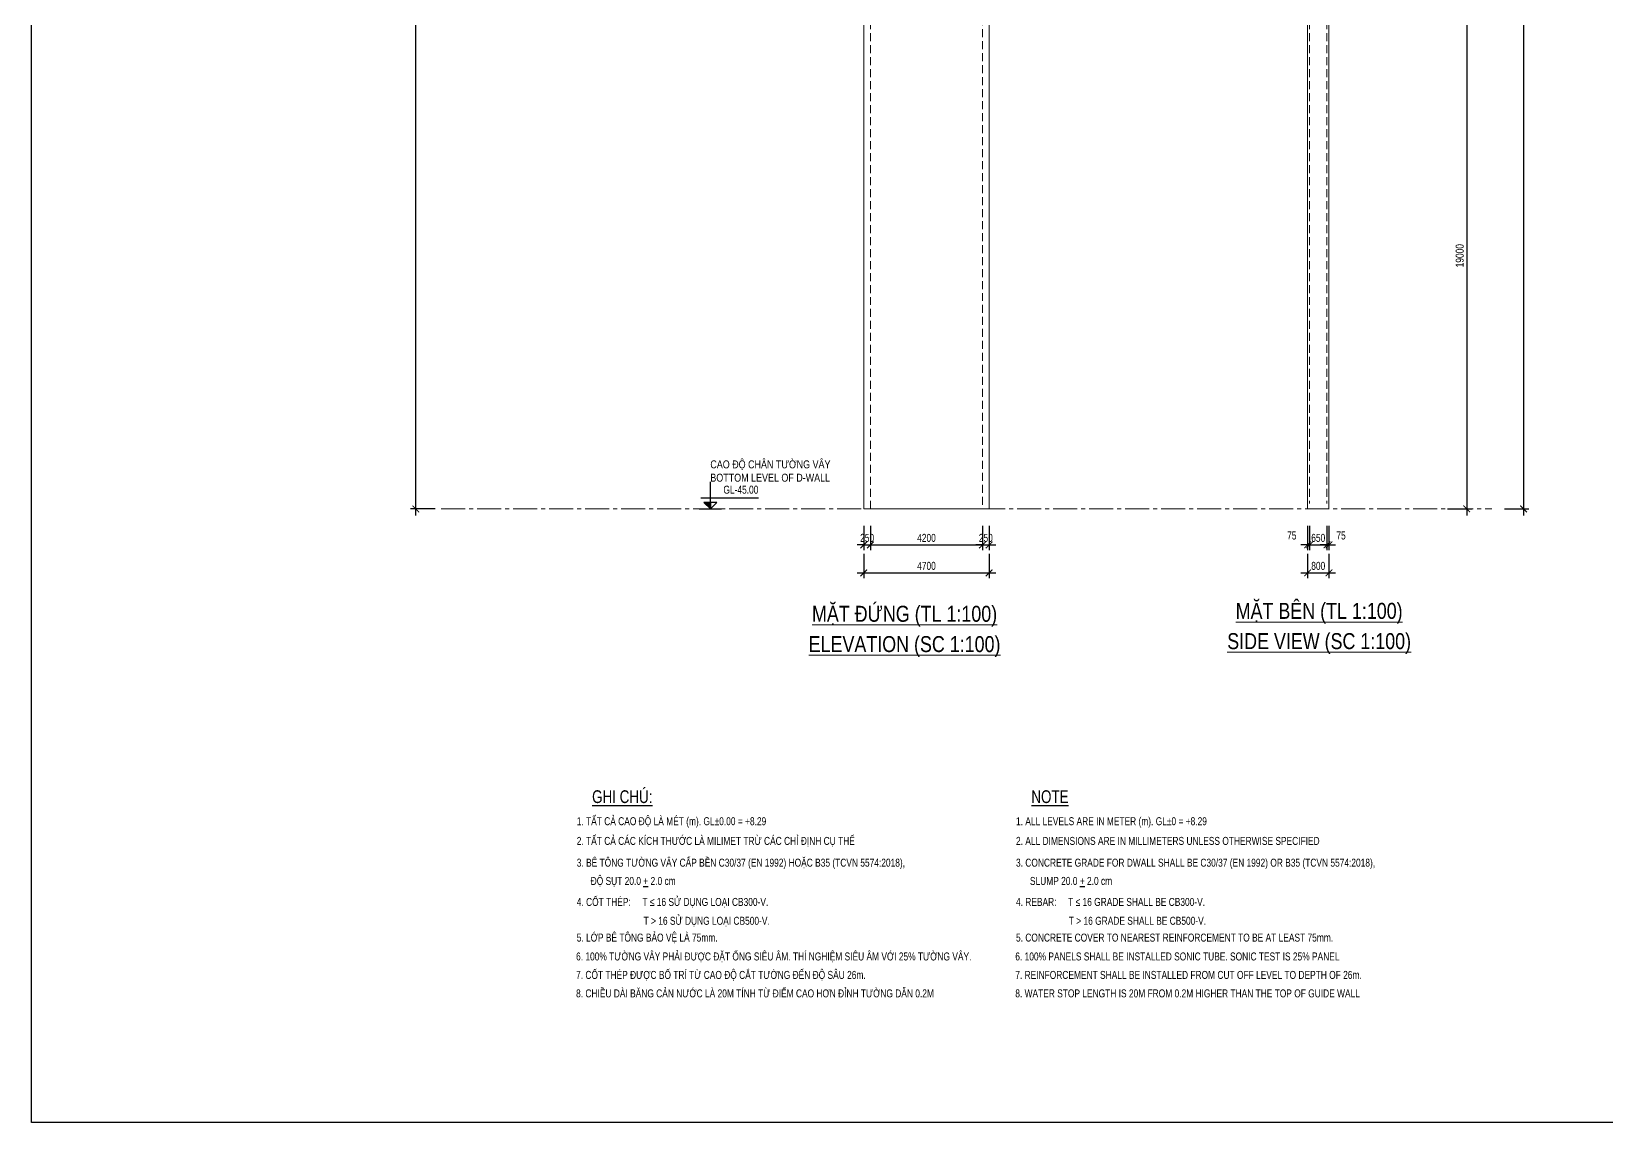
# Model space of a CAD drawing. Header units: millimetres. Extents: x 2746337 to 7547699, y -363432 to 15720.
# Drawn here: x 2951293 to 3010353, y -262419 to -221482 of the extents above; entities that cross this region are included whole.
import ezdxf
from ezdxf.enums import TextEntityAlignment as Align

# ---------------------------------------------------------------- set-up
doc = ezdxf.new("R2010")
doc.units = ezdxf.units.MM
doc.header["$LTSCALE"] = 1200
doc.header["$PDMODE"] = 3
doc.linetypes.add('CENTER2', pattern=[1.125, 0.75, -0.125, 0.125, -0.125])
doc.linetypes.add('HIDDEN', pattern=[0.375, 0.25, -0.125])
for name, color, linetype, lineweight in [('BOUND', 3, 'Continuous', 20), ('ENOTE', 2, 'Continuous', 15), ('Grid line', 160, 'CENTER2', 5), ('HIDE', 8, 'HIDDEN', 13), ('K-THUOC', 1, 'Continuous', 18), ('TEXTVN', 2, 'Continuous', 20)]:
    doc.layers.add(name, color=color, linetype=linetype, lineweight=lineweight)
for name, color, linetype in [('CDC.02.DIM', 1, 'Continuous'), ('CDC.06.TEXT', 2, 'Continuous'), ('CDC.10.HATCH', 251, 'Continuous'), ('CDC.11.NOTE', 8, 'Continuous')]:
    doc.layers.add(name, color=color, linetype=linetype)
doc.styles.add('DB_Arial', font='arial.ttf', dxfattribs={"width": 0.8})
doc.styles.add('SMTEXT', font='arial.ttf', dxfattribs={"width": 0.75})
doc.dimstyles.new('BSV1-100', dxfattribs={"dimtxt": 300, "dimasz": 250, "dimexe": 200, "dimexo": 0, "dimgap": 108, "dimtad": 1, "dimdec": 0, "dimdsep": 46, "dimtxsty": 'SMTEXT', "dimblk": 'ARCHTICK', "dimcen": 100, "dimdle": 250, "dimclrd": 256, "dimclre": 256, "dimclrt": 1, "dimadec": 0, "dimazin": 0, "dimtfac": 1, "dimtdec": 0, "dimtix": 1, "dimtmove": 2, "dimatfit": 3, "dimfxl": 720, "dimfxlon": 1, "dimtolj": 1, "dimtzin": 0, "dimarcsym": 0})

# ---------------------------------------------------------------- blocks, each defined once
blk = doc.blocks.new('_ArchTick')
at = {"color": 0, "linetype": 'ByBlock', "const_width": 0.15}
blk.add_lwpolyline([(-0.5, -0.5), (0.5, 0.5)], dxfattribs=at)
blk = doc.blocks.new('*D1570')
at = {"layer": 'Defpoints', "color": 0, "transparency": 16777216}
for p in [(2999144, -240295), (2999944, -240295), (2999944, -241795)]:
    blk.add_point(p, dxfattribs=at)
at = {"layer": 'K-THUOC', "lineweight": -2, "transparency": 16777216}
for p, q in [((2999144, -241075), (2999144, -241995)), ((2999944, -241075), (2999944, -241995)), ((2998894, -241795), (3000194, -241795))]:
    blk.add_line(p, q, dxfattribs=at)
at = {"layer": 'K-THUOC', "lineweight": -2, "transparency": 16777216, "xscale": 250, "yscale": 250, "zscale": 250, "rotation": 180}
blk.add_blockref('_ArchTick', (2999144, -241795), dxfattribs=at)
at = {"layer": 'K-THUOC', "lineweight": -2, "transparency": 16777216, "xscale": 250, "yscale": 250, "zscale": 250}
blk.add_blockref('_ArchTick', (2999944, -241795), dxfattribs=at)
at = {"layer": 'K-THUOC', "color": 1, "transparency": 16777216, "insert": (2999544, -241534), "char_height": 300, "attachment_point": 5, "style": 'SMTEXT'}
blk.add_mtext('\\A1;800', dxfattribs=at)
blk = doc.blocks.new('*D1571')
at = {"layer": 'Defpoints', "color": 0, "transparency": 16777216}
for p in [(2999144, -239995), (2999219, -239995), (2999219, -240745)]:
    blk.add_point(p, dxfattribs=at)
at = {"layer": 'K-THUOC', "lineweight": -2, "transparency": 16777216}
for p, q in [((2999144, -240025), (2999144, -240945)), ((2999219, -240025), (2999219, -240945)), ((2999144, -240745), (2998894, -240745)), ((2999144, -240745), (2999219, -240745)), ((2999219, -240745), (2999469, -240745))]:
    blk.add_line(p, q, dxfattribs=at)
at = {"layer": 'K-THUOC', "lineweight": -2, "transparency": 16777216, "xscale": 250, "yscale": 250, "zscale": 250}
blk.add_blockref('_ArchTick', (2999144, -240745), dxfattribs=at)
at = {"layer": 'K-THUOC', "lineweight": -2, "transparency": 16777216, "xscale": 250, "yscale": 250, "zscale": 250, "rotation": 180}
blk.add_blockref('_ArchTick', (2999219, -240745), dxfattribs=at)
at = {"layer": 'K-THUOC', "color": 1, "transparency": 16777216, "insert": (2998552, -240395), "char_height": 300, "attachment_point": 5, "style": 'SMTEXT'}
blk.add_mtext('\\A1;75', dxfattribs=at)
blk = doc.blocks.new('*D1572')
at = {"layer": 'Defpoints', "color": 0, "transparency": 16777216}
for p in [(2999219, -239995), (2999869, -239995), (2999869, -240745)]:
    blk.add_point(p, dxfattribs=at)
at = {"layer": 'K-THUOC', "lineweight": -2, "transparency": 16777216}
for p, q in [((2999219, -240025), (2999219, -240945)), ((2999869, -240025), (2999869, -240945)), ((2999219, -240745), (2998969, -240745)), ((2999219, -240745), (2999869, -240745)), ((2999869, -240745), (3000119, -240745))]:
    blk.add_line(p, q, dxfattribs=at)
at = {"layer": 'K-THUOC', "lineweight": -2, "transparency": 16777216, "xscale": 250, "yscale": 250, "zscale": 250}
blk.add_blockref('_ArchTick', (2999219, -240745), dxfattribs=at)
at = {"layer": 'K-THUOC', "lineweight": -2, "transparency": 16777216, "xscale": 250, "yscale": 250, "zscale": 250, "rotation": 180}
blk.add_blockref('_ArchTick', (2999869, -240745), dxfattribs=at)
at = {"layer": 'K-THUOC', "color": 1, "transparency": 16777216, "insert": (2999544, -240484), "char_height": 300, "attachment_point": 5, "style": 'SMTEXT'}
blk.add_mtext('\\A1;650', dxfattribs=at)
blk = doc.blocks.new('*D1573')
at = {"layer": 'Defpoints', "color": 0, "transparency": 16777216}
for p in [(2999869, -239995), (2999944, -239995), (2999944, -240745)]:
    blk.add_point(p, dxfattribs=at)
at = {"layer": 'K-THUOC', "lineweight": -2, "transparency": 16777216}
for p, q in [((2999869, -240025), (2999869, -240945)), ((2999944, -240025), (2999944, -240945)), ((2999869, -240745), (2999619, -240745)), ((2999869, -240745), (2999944, -240745)), ((2999944, -240745), (3000194, -240745))]:
    blk.add_line(p, q, dxfattribs=at)
at = {"layer": 'K-THUOC', "lineweight": -2, "transparency": 16777216, "xscale": 250, "yscale": 250, "zscale": 250}
blk.add_blockref('_ArchTick', (2999869, -240745), dxfattribs=at)
at = {"layer": 'K-THUOC', "lineweight": -2, "transparency": 16777216, "xscale": 250, "yscale": 250, "zscale": 250, "rotation": 180}
blk.add_blockref('_ArchTick', (2999944, -240745), dxfattribs=at)
at = {"layer": 'K-THUOC', "color": 1, "transparency": 16777216, "insert": (3000399, -240395), "char_height": 300, "attachment_point": 5, "style": 'SMTEXT'}
blk.add_mtext('\\A1;75', dxfattribs=at)
blk = doc.blocks.new('*D1574')
at = {"layer": 'Defpoints', "color": 0, "transparency": 16777216}
for p in [(2965705, -194395), (2967228, -194395), (2967507, -239395)]:
    blk.add_point(p, dxfattribs=at)
at = {"layer": 'K-THUOC', "lineweight": -2, "transparency": 16777216}
for p, q in [((2965705, -239645), (2965705, -194145)), ((2966425, -194395), (2965505, -194395)), ((2966425, -239395), (2965505, -239395))]:
    blk.add_line(p, q, dxfattribs=at)
at = {"layer": 'K-THUOC', "lineweight": -2, "transparency": 16777216, "xscale": 250, "yscale": 250, "zscale": 250}
for p, rotation in [((2965705, -194395), 90), ((2965705, -239395), 270)]:
    blk.add_blockref('_ArchTick', p, dxfattribs=dict(at, rotation=rotation))
at = {"layer": 'K-THUOC', "color": 1, "transparency": 16777216, "insert": (2965444, -216895), "char_height": 300, "attachment_point": 5, "rotation": 90, "style": 'SMTEXT'}
blk.add_mtext('\\A1;45000', dxfattribs=at)
blk = doc.blocks.new('tag_cd')
at = {"layer": 'CDC.10.HATCH'}
blk.add_hatch(color=256, dxfattribs=at).paths.add_polyline_path([(180, 240), (420, 0), (420, 240)])
at = {"layer": 'CDC.02.DIM'}
for points in [[(420, 240), (420, 0), (660, 240), (180, 240), (420, 0), (420, 1020)], [(0, 0), (840, 0)], [(60, 420), (2220, 420)]]:
    blk.add_lwpolyline(points, dxfattribs=at)
at = {"layer": 'CDC.06.TEXT', "ltscale": 0.5, "style": 'SMTEXT', "width": 0.75}
blk.add_attdef('CD', text='', height=300, dxfattribs=at).set_placement((2220, 570), align=Align.RIGHT)
blk = doc.blocks.new('*D1617')
at = {"layer": 'Defpoints', "color": 0, "transparency": 16777216}
for p in [(2994397, -220395), (2995969, -239395), (3005111, -239395)]:
    blk.add_point(p, dxfattribs=at)
at = {"layer": 'K-THUOC', "lineweight": -2, "transparency": 16777216}
for p, q in [((3005111, -220145), (3005111, -239645)), ((3004391, -220395), (3005311, -220395)), ((3004391, -239395), (3005311, -239395))]:
    blk.add_line(p, q, dxfattribs=at)
at = {"layer": 'K-THUOC', "lineweight": -2, "transparency": 16777216, "xscale": 250, "yscale": 250, "zscale": 250}
for p, rotation in [((3005111, -220395), 90), ((3005111, -239395), 270)]:
    blk.add_blockref('_ArchTick', p, dxfattribs=dict(at, rotation=rotation))
at = {"layer": 'K-THUOC', "color": 1, "transparency": 16777216, "insert": (3004850, -229895), "char_height": 300, "attachment_point": 5, "rotation": 90, "style": 'SMTEXT'}
blk.add_mtext('\\A1;19000', dxfattribs=at)
blk = doc.blocks.new('*D1619')
at = {"layer": 'Defpoints', "color": 0, "transparency": 16777216}
for p in [(2999144, -194395), (2999144, -239395), (3007244, -239395)]:
    blk.add_point(p, dxfattribs=at)
at = {"layer": 'K-THUOC', "lineweight": -2, "transparency": 16777216}
for p, q in [((3007244, -194145), (3007244, -239645)), ((3006524, -194395), (3007444, -194395)), ((3006524, -239395), (3007444, -239395))]:
    blk.add_line(p, q, dxfattribs=at)
at = {"layer": 'K-THUOC', "lineweight": -2, "transparency": 16777216, "xscale": 250, "yscale": 250, "zscale": 250}
for p, rotation in [((3007244, -194395), 90), ((3007244, -239395), 270)]:
    blk.add_blockref('_ArchTick', p, dxfattribs=dict(at, rotation=rotation))
at = {"layer": 'K-THUOC', "color": 1, "transparency": 16777216, "insert": (3006983, -216895), "char_height": 300, "attachment_point": 5, "rotation": 90, "style": 'SMTEXT'}
blk.add_mtext('\\A1;45000', dxfattribs=at)
blk = doc.blocks.new('A$C7e6bd379')
at = {"layer": 'CDC.06.TEXT', "linetype": 'Continuous', "style": 'SMTEXT', "width": 0.75}
for s, p in [('%%UGHI CHÚ:', (0, 480)), ('%%UNOTE', (16471, 480))]:
    blk.add_text(s, height=480, dxfattribs=at).set_placement(p, align=Align.TOP_LEFT)
at = {"layer": 'CDC.06.TEXT', "style": 'SMTEXT', "width": 0.75}
for s, p in [('1. TẤT CẢ CAO ĐỘ LÀ MÉT (m). GL%%P0.00 = +8.29 ', (-576, -831)), ('1. ALL LEVELS ARE IN METER (m). GL%%P0 = +8.29 ', (15895, -831)), ('2. TẤT CẢ CÁC KÍCH THƯỚC LÀ MILIMET TRỪ CÁC CHỈ ĐỊNH CỤ THỂ', (-576, -1570)), ('2. ALL DIMENSIONS ARE IN MILLIMETERS UNLESS OTHERWISE SPECIFIED', (15895, -1570)), ('3. BÊ TÔNG TƯỜNG VÂY CẤP BỀN C30/37 (EN 1992) HOẶC B35 (TCVN 5574:2018),', (-576, -2387)), ('3. CONCRETE GRADE FOR DWALL SHALL BE C30/37 (EN 1992) OR B35 (TCVN 5574:2018),', (15895, -2387)), ('ĐỘ SỤT 20.0 %%U+%%U 2.0 cm', (-53, -3072)), ('SLUMP 20.0 %%U+%%U 2.0 cm', (16418, -3072)), ('4. CỐT THÉP:     T ≤ 16 SỬ DỤNG LOẠI CB300-V.', (-576, -3860)), ('4. REBAR:     T ≤ 16 GRADE SHALL BE CB300-V.', (15895, -3860)), ('                             T > 16 SỬ DỤNG LOẠI CB500-V.', (-601, -4567)), ('                       T > 16 GRADE SHALL BE CB500-V.', (15869, -4567)), ('5. LỚP BÊ TÔNG BẢO VỆ LÀ 75mm.', (-576, -5198)), ('5. CONCRETE COVER TO NEAREST REINFORCEMENT TO BE AT LEAST 75mm.', (15895, -5198)), ('6. 100%%% TƯỜNG VÂY PHẢI ĐƯỢC ĐẶT ỐNG SIÊU ÂM. THÍ NGHIỆM SIÊU ÂM VỚI 25%%% TƯỜNG VÂY.', (-601, -5905)), ('6. 100%%% PANELS SHALL BE INSTALLED SONIC TUBE. SONIC TEST IS 25%%% PANEL ', (15869, -5905)), ('7. CỐT THÉP ĐƯỢC BỐ TRÍ TỪ CAO ĐỘ CẮT TƯỜNG ĐẾN ĐỘ SÂU 26m. ', (-601, -6598)), ('7. REINFORCEMENT SHALL BE INSTALLED FROM CUT OFF LEVEL TO DEPTH OF 26m. ', (15869, -6598)), ('8. CHIỀU DÀI BĂNG CẢN NƯỚC LÀ 20M TÍNH TỪ ĐIỂM CAO HƠN ĐỈNH TƯỜNG DẪN 0.2M', (-601, -7291)), ('8. WATER STOP LENGTH IS 20M FROM 0.2M HIGHER THAN THE TOP OF GUIDE WALL', (15869, -7291))]:
    blk.add_text(s, height=300, dxfattribs=at).set_placement(p)
blk = doc.blocks.new('*D1610')
at = {"layer": 'Defpoints', "color": 0, "transparency": 16777216}
for p in [(2982504, -239395), (2987204, -239395), (2987204, -241795)]:
    blk.add_point(p, dxfattribs=at)
at = {"layer": 'K-THUOC', "lineweight": -2, "transparency": 16777216}
for p, q in [((2982504, -241075), (2982504, -241995)), ((2987204, -241075), (2987204, -241995)), ((2982254, -241795), (2987454, -241795))]:
    blk.add_line(p, q, dxfattribs=at)
at = {"layer": 'K-THUOC', "lineweight": -2, "transparency": 16777216, "xscale": 250, "yscale": 250, "zscale": 250, "rotation": 180}
blk.add_blockref('_ArchTick', (2982504, -241795), dxfattribs=at)
at = {"layer": 'K-THUOC', "lineweight": -2, "transparency": 16777216, "xscale": 250, "yscale": 250, "zscale": 250}
blk.add_blockref('_ArchTick', (2987204, -241795), dxfattribs=at)
at = {"layer": 'K-THUOC', "color": 1, "transparency": 16777216, "insert": (2984854, -241534), "char_height": 300, "attachment_point": 5, "style": 'SMTEXT'}
blk.add_mtext('\\A1;4700', dxfattribs=at)
blk = doc.blocks.new('*D1611')
at = {"layer": 'Defpoints', "color": 0, "transparency": 16777216}
for p in [(2982504, -239995), (2982754, -239995), (2982754, -240745)]:
    blk.add_point(p, dxfattribs=at)
at = {"layer": 'K-THUOC', "lineweight": -2, "transparency": 16777216}
for p, q in [((2982504, -240025), (2982504, -240945)), ((2982754, -240025), (2982754, -240945)), ((2982504, -240745), (2982254, -240745)), ((2982504, -240745), (2982754, -240745)), ((2982754, -240745), (2983004, -240745))]:
    blk.add_line(p, q, dxfattribs=at)
at = {"layer": 'K-THUOC', "lineweight": -2, "transparency": 16777216, "xscale": 250, "yscale": 250, "zscale": 250}
blk.add_blockref('_ArchTick', (2982504, -240745), dxfattribs=at)
at = {"layer": 'K-THUOC', "lineweight": -2, "transparency": 16777216, "xscale": 250, "yscale": 250, "zscale": 250, "rotation": 180}
blk.add_blockref('_ArchTick', (2982754, -240745), dxfattribs=at)
at = {"layer": 'K-THUOC', "color": 1, "transparency": 16777216, "insert": (2982629, -240484), "char_height": 300, "attachment_point": 5, "style": 'SMTEXT'}
blk.add_mtext('\\A1;250', dxfattribs=at)
blk = doc.blocks.new('*D1612')
at = {"layer": 'Defpoints', "color": 0, "transparency": 16777216}
for p in [(2986954, -239395), (2982754, -239995), (2986954, -240745)]:
    blk.add_point(p, dxfattribs=at)
at = {"layer": 'K-THUOC', "lineweight": -2, "transparency": 16777216}
for p, q in [((2982754, -240025), (2982754, -240945)), ((2986954, -240025), (2986954, -240945)), ((2982504, -240745), (2987204, -240745))]:
    blk.add_line(p, q, dxfattribs=at)
at = {"layer": 'K-THUOC', "lineweight": -2, "transparency": 16777216, "xscale": 250, "yscale": 250, "zscale": 250, "rotation": 180}
blk.add_blockref('_ArchTick', (2982754, -240745), dxfattribs=at)
at = {"layer": 'K-THUOC', "lineweight": -2, "transparency": 16777216, "xscale": 250, "yscale": 250, "zscale": 250}
blk.add_blockref('_ArchTick', (2986954, -240745), dxfattribs=at)
at = {"layer": 'K-THUOC', "color": 1, "transparency": 16777216, "insert": (2984854, -240484), "char_height": 300, "attachment_point": 5, "style": 'SMTEXT'}
blk.add_mtext('\\A1;4200', dxfattribs=at)
blk = doc.blocks.new('*D1613')
at = {"layer": 'Defpoints', "color": 0, "transparency": 16777216}
for p in [(2986954, -239395), (2987204, -239395), (2987204, -240745)]:
    blk.add_point(p, dxfattribs=at)
at = {"layer": 'K-THUOC', "lineweight": -2, "transparency": 16777216}
for p, q in [((2986954, -240025), (2986954, -240945)), ((2987204, -240025), (2987204, -240945)), ((2986954, -240745), (2986704, -240745)), ((2986954, -240745), (2987204, -240745)), ((2987204, -240745), (2987454, -240745))]:
    blk.add_line(p, q, dxfattribs=at)
at = {"layer": 'K-THUOC', "lineweight": -2, "transparency": 16777216, "xscale": 250, "yscale": 250, "zscale": 250}
blk.add_blockref('_ArchTick', (2986954, -240745), dxfattribs=at)
at = {"layer": 'K-THUOC', "lineweight": -2, "transparency": 16777216, "xscale": 250, "yscale": 250, "zscale": 250, "rotation": 180}
blk.add_blockref('_ArchTick', (2987204, -240745), dxfattribs=at)
at = {"layer": 'K-THUOC', "color": 1, "transparency": 16777216, "insert": (2987079, -240484), "char_height": 300, "attachment_point": 5, "style": 'SMTEXT'}
blk.add_mtext('\\A1;250', dxfattribs=at)

msp = doc.modelspace()

# ---------------------------------------------------------------- linework, layer by layer
msp.add_lwpolyline([(2951292.7, -185266.4), (3044810, -185266.4), (3044810, -262418.8), (2951292.7, -262418.8)], close=True)
at = {"layer": 'BOUND'}
for points in [[(2982504, -239394.7), (2987204, -239394.7), (2987204, -195894.7), (2982504, -195894.7)], [(2999143.6, -239394.7), (2999943.6, -239394.7), (2999943.6, -195594.7), (2999143.6, -195594.7)]]:
    msp.add_lwpolyline(points, close=True, dxfattribs=at)
at = {"layer": 'BOUND', "lineweight": 20}
msp.add_lwpolyline([(2999943.6, -198744.7), (2999943.6, -195594.7), (2999143.6, -195594.7), (2999143.6, -239394.7), (2999943.6, -239394.7), (2999943.6, -213944.7)], dxfattribs=at)
at = {"layer": 'Grid line'}
msp.add_line((2966652.9, -239394.7), (3006056.7, -239394.7), dxfattribs=at)
at = {"layer": 'HIDE'}
for p, q in [((2982754, -239394.7), (2982754, -194844.7)), ((2986954, -194844.7), (2986954, -239394.7)), ((2999218.6, -194544.7), (2999218.6, -239194.7)), ((2999868.6, -194544.7), (2999868.6, -239194.7))]:
    msp.add_line(p, q, dxfattribs=at)

# ---------------------------------------------------------------- block references
at = {"layer": 'CDC.11.NOTE'}
msp.add_blockref('A$C7e6bd379', (2972314.7, -250432.6), dxfattribs=at)
at = {"layer": 'ENOTE'}
msp.add_blockref('tag_cd', (2976328.7, -239394.7), dxfattribs=at).add_auto_attribs({'CD': 'GL-45.00'})

# ---------------------------------------------------------------- texts
at = {"layer": 'TEXTVN', "style": 'DB_Arial', "width": 0.8}
for s, p in [('CAO ĐỘ CHÂN TƯỜNG VÂY', (2976748.7, -237874.7)), ('BOTTOM LEVEL OF D-WALL', (2976748.7, -238374.7))]:
    msp.add_text(s, height=300, dxfattribs=at).set_placement(p)
for s, p in [('%%UMẶT ĐỨNG (TL 1:100)', (2984032.1, -243342.1)), ('%%UMẶT BÊN (TL 1:100)', (2999577.6, -243231)), ('%%UELEVATION (SC 1:100)', (2984032.1, -244542.1)), ('%%USIDE VIEW (SC 1:100)', (2999577.6, -244431))]:
    msp.add_text(s, height=600, dxfattribs=at).set_placement(p, align=Align.MIDDLE)

# ---------------------------------------------------------------- dimensions: what is measured, and where the dimension line sits
at = {"layer": 'K-THUOC'}
for base, p1, p2, picture, middle in [((2965705.3, -194394.7), (2967506.5, -239394.7), (2967227.7, -194394.7), '*D1574', (2965444.1, -216894.7)), ((3007244.2, -239394.7), (2999143.6, -194394.7), (2999143.6, -239394.7), '*D1619', (3006983.1, -216894.7)), ((3005111.5, -239394.7), (2994396.9, -220394.7), (2995968.6, -239394.7), '*D1617', (3004850.3, -229894.7))]:
    dim = msp.add_linear_dim(base=base, p1=p1, p2=p2, angle=90, dimstyle='BSV1-100', dxfattribs=at)
    dim.commit()
    dim.dimension.update_dxf_attribs({"geometry": picture, "text_midpoint": middle})
for base, p1, p2, picture, middle in [((2987204, -241794.7), (2982504, -239394.7), (2987204, -239394.7), '*D1610', (2984854, -241533.5)), ((2986954, -240744.7), (2982754, -239994.7), (2986954, -239394.7), '*D1612', (2984854, -240483.5)), ((2987204, -240744.7), (2986954, -239394.7), (2987204, -239394.7), '*D1613', (2987079, -240483.5)), ((2982754, -240744.7), (2982504, -239994.7), (2982754, -239994.7), '*D1611', (2982629, -240483.5)), ((2999943.6, -241794.7), (2999143.6, -240294.7), (2999943.6, -240294.7), '*D1570', (2999543.6, -241533.5)), ((2999868.6, -240744.7), (2999218.6, -239994.7), (2999868.6, -239994.7), '*D1572', (2999543.6, -240483.5))]:
    dim = msp.add_linear_dim(base=base, p1=p1, p2=p2, dimstyle='BSV1-100', dxfattribs=at)
    dim.commit()
    dim.dimension.update_dxf_attribs({"geometry": picture, "text_midpoint": middle})
for base, p1, p2, picture, middle in [((2999218.6, -240744.7), (2999143.6, -239994.7), (2999218.6, -239994.7), '*D1571', (2998552.3, -240394.7)), ((2999943.6, -240744.7), (2999868.6, -239994.7), (2999943.6, -239994.7), '*D1573', (3000398.9, -240394.7))]:
    dim = msp.add_linear_dim(base=base, p1=p1, p2=p2, dimstyle='BSV1-100', dxfattribs=at)
    dim.commit()
    dim.dimension.update_dxf_attribs({"geometry": picture, "text_midpoint": middle, "dimtype": 160})

doc.saveas('drawing.dxf')
